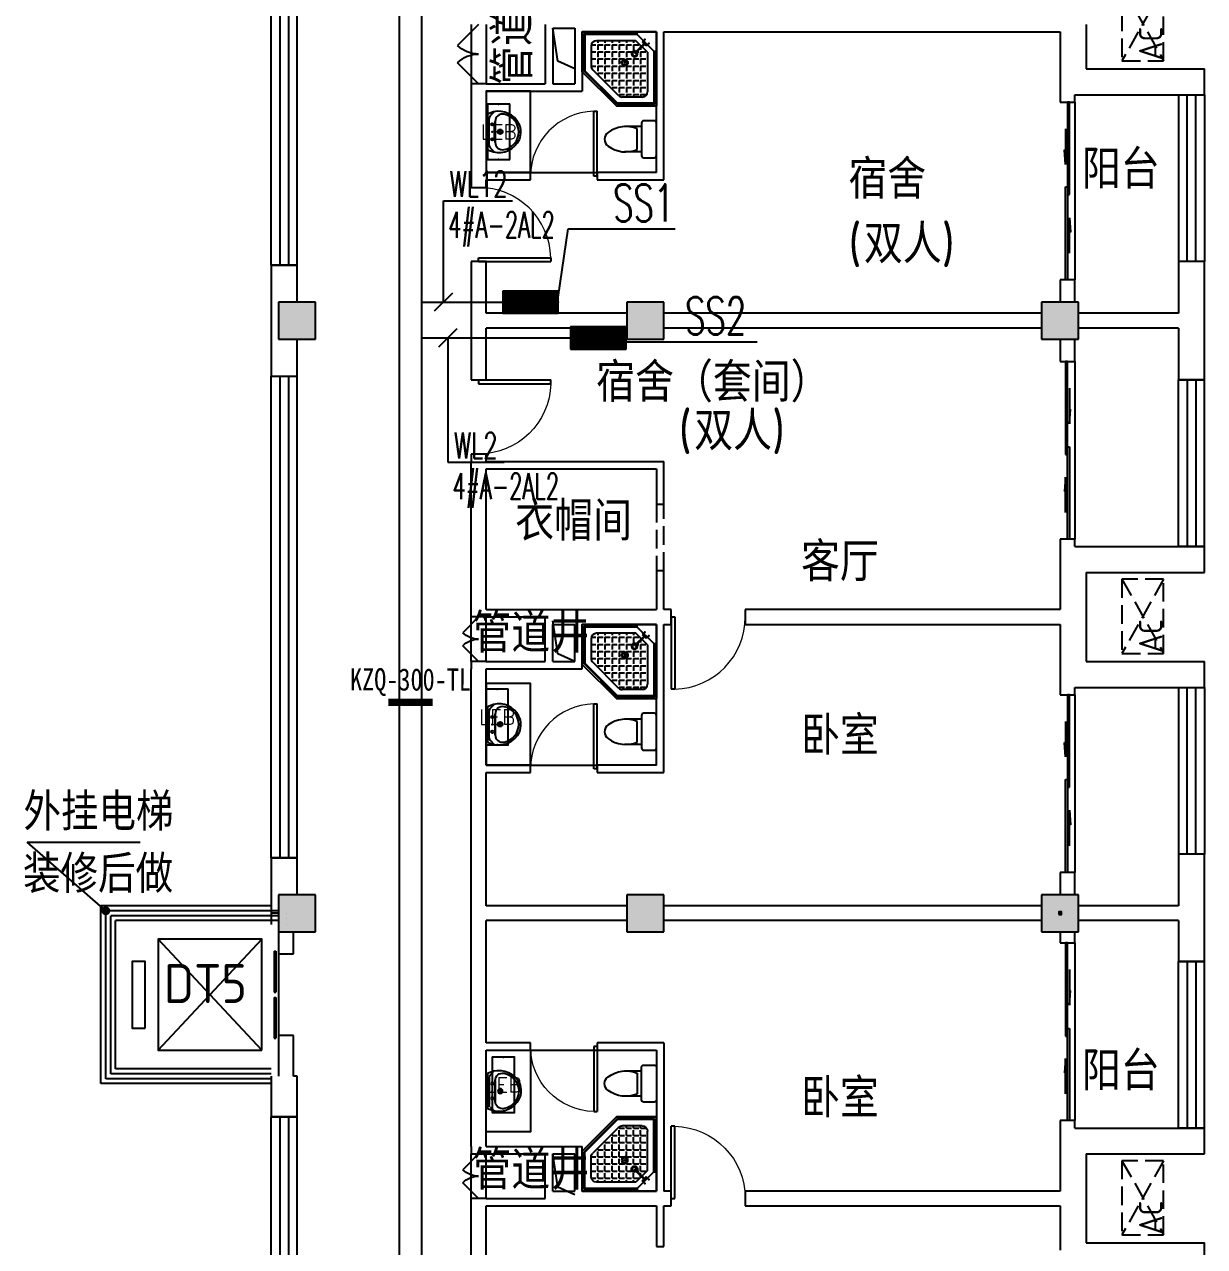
# Model space of a CAD drawing. Extents: x 1725663 to 4653551, y -550461 to 248782.
# Drawn here: x 2151519 to 2167450, y -232171 to -215671 of the extents above; entities that cross this region are included whole.
import ezdxf
from ezdxf.enums import TextEntityAlignment as Align

# ---------------------------------------------------------------- set-up
doc = ezdxf.new("R2010")
doc.units = 0
doc.header["$LTSCALE"] = 1000
doc.linetypes.add('DASH', pattern=[0.35, 0.25, -0.1])
for name, color, linetype in [('0-底图', 7, 'Continuous'), ('A-FLOR-EVTR', 51, 'Continuous'), ('CABLETRAY', 4, 'Continuous'), ('CLAYER', 7, 'Continuous'), ('COLUMN', 255, 'Continuous'), ('DIM-照明', 3, 'Continuous'), ('DIM-箱柜', 7, 'Continuous'), ('DIM_LEAD', 3, 'Continuous'), ('DOOR_FIRE', 4, 'Continuous'), ('EQUIP-箱柜', 3, 'Continuous'), ('PROMPT', 1, 'Continuous'), ('PUB_HATCH', 8, 'Continuous'), ('PUB_TEXT', 7, 'Continuous'), ('TEL_TEXT', 7, 'Continuous'), ('WALL', 2, 'Continuous'), ('WINDOW', 4, 'Continuous'), ('WIRE-照明', 6, 'Continuous'), ('抗震支吊架', 2, 'Continuous'), ('洁具', 213, 'Continuous'), ('空调外机', 211, 'Continuous')]:
    doc.layers.add(name, color=color, linetype=linetype)
doc.styles.add('_TCH_DIM', font='SIMPLEX', dxfattribs={"width": 0.8, "height": 5, "bigfont": 'HZTXT'})
doc.styles.add('_TEL_DIM', font='SIMPLEX', dxfattribs={"width": 0.8, "height": 3.5, "bigfont": 'HZTXT'})
doc.styles.add('kzcad', font='', dxfattribs={"width": 0.8})
doc.styles.get("Standard").update_dxf_attribs({"font": 'geniso.shx', "bigfont": 'hztxt.shx'})
doc.styles.get('kzcad').set_extended_font_data('SimSun')

# ---------------------------------------------------------------- blocks, each defined once
blk = doc.blocks.new('*X490')
at = {"color": 0}
for p, q in [((-250, 33), (-83, 200)), ((-250, 68), (-118, 200)), ((-250, 104), (-154, 200)), ((-250, 139), (-189, 200)), ((-250, 174), (-224, 200)), ((-247, 0), (-47, 200)), ((-212, 0), (-12, 200)), ((-177, 0), (23, 200)), ((-141, 0), (59, 200)), ((-106, 0), (94, 200)), ((-71, 0), (129, 200)), ((-35, 0), (165, 200)), ((0, 0), (200, 200)), ((35, 0), (235, 200)), ((71, 0), (250, 179)), ((106, 0), (250, 144)), ((141, 0), (250, 109)), ((177, 0), (250, 73)), ((212, 0), (250, 38)), ((247, 0), (250, 3))]:
    blk.add_line(p, q, dxfattribs=at)
blk = doc.blocks.new('$equip$00002943')
for p, q in [((-0.75, 0.6), (-0.75, 0)), ((0.75, 0.6), (-0.75, 0.6)), ((0.75, 0), (0.75, 0.6)), ((-0.75, 0), (0.75, 0))]:
    blk.add_line(p, q)
for points, const_width in [([(-0.75, 0.3), (0.75, 0.3)], 0.6), ([(-0.75, 0.6), (-0.75, 0), (0.75, 0), (0.75, 0.6), (-0.75, 0.6), (-0.75, 0)], 0.02)]:
    blk.add_lwpolyline(points, dxfattribs=dict(const_width=const_width))
for p in [(0, 0.6), (-0.75, 0.3), (0, 0), (0.75, 0.3)]:
    blk.add_point(p)
at = {"xscale": 0.00300000000061118, "yscale": 0.00300000000061118, "zscale": 0.00300000000061118}
blk.add_blockref('*X490', (0, 0), dxfattribs=at)
at = {"color": 7, "style": '_TEL_DIM', "flags": 1}
for tag in ['A', 'REMARK']:
    blk.add_attdef(tag, text='', height=0.00002, dxfattribs=at).set_placement((0, 0), align=Align.MIDDLE_CENTER)
blk = doc.blocks.new('$equip$00002908')
for p, q in [((0.75, 0.6), (-0.75, 0.6)), ((-0.75, 0.6), (-0.75, 0)), ((0.75, 0), (0.75, 0.6)), ((-0.75, 0), (0.75, 0))]:
    blk.add_line(p, q)
at = {"const_width": 0.04}
blk.add_lwpolyline([(-0.75, 0.6), (-0.75, 0), (0.75, 0), (0.75, 0.6), (-0.75, 0.6), (-0.75, 0)], dxfattribs=at)
for p in [(0, 0.6), (-0.75, 0.3), (0, 0), (0.75, 0.3)]:
    blk.add_point(p)
at = {"color": 7, "style": '_TEL_DIM'}
blk.add_attdef('$TEXT$', text='', height=0.4, dxfattribs=at).set_placement((0, 0.3), align=Align.MIDDLE_CENTER)
at = {"color": 7, "style": '_TEL_DIM', "flags": 1}
for tag in ['A', 'REMARK']:
    blk.add_attdef(tag, text='', height=0.00002, dxfattribs=at).set_placement((0, 0), align=Align.MIDDLE_CENTER)
blk = doc.blocks.new('1F平面-CAD导入_dwg_Drawing4_t3_dwg_$plan$00001613-474159-1F-927810-1F')
at = {"layer": '洁具'}
for p, q in [((-200, 170), (-430, 170)), ((-30, 250), (-170, 250)), ((-260, -140), (-260, 140)), ((-200, -170), (-200, -220)), ((-170, -250), (-30, -250))]:
    blk.add_line(p, q, dxfattribs=at)
for points in [[(-200, 220), (-200, 170), (-200, -170), (-430, -170)], [(0, -220), (0, 220)]]:
    blk.add_lwpolyline(points, dxfattribs=at)
for centre, radius, start, end in [((-413, -227), 398, 67.4505, 126.6381), ((-170, 220), 30, 90, 180), ((-30, 220), 30, 0, 90), ((-590, 0), 110, 123.4509, 236.5491), ((-413, 227), 398, 233.3619, 292.5495), ((-170, -220), 30, 180, 270), ((-30, -220), 30, 270, 0)]:
    blk.add_arc(centre, radius, start, end, dxfattribs=at)
blk = doc.blocks.new('$lvtry$00000169')
at = {"color": 0}
for p, q in [((259, -36), (259, 0)), ((259, -36), (36, -259)), ((276, -120), (120, -276)), ((144, -151), (291, -298)), ((151, -144), (298, -291)), ((259, -24), (976, -24)), ((259, -36), (964, -36)), ((270, -213), (270, -143)), ((276, -120), (808, -120)), ((366, -213), (366, -143)), ((462, -213), (462, -143)), ((558, -213), (558, -143)), ((655, -213), (655, -143)), ((751, -213), (751, -143)), ((847, -213), (847, -143)), ((964, -36), (976, -24)), ((964, -36), (964, -525)), ((976, -24), (976, -530)), ((36, -259), (0, -259)), ((24, -259), (24, -976)), ((36, -259), (36, -964)), ((120, -276), (120, -808)), ((120, -309), (147, -309)), ((173, -309), (173, -239)), ((173, -309), (243, -309)), ((183, -213), (205, -213)), ((220, -213), (243, -213)), ((270, -213), (340, -213)), ((270, -263), (270, -239)), ((334, -309), (340, -309)), ((366, -213), (436, -213)), ((366, -309), (366, -239)), ((366, -309), (436, -309)), ((462, -213), (532, -213)), ((462, -309), (462, -239)), ((462, -309), (532, -309)), ((558, -213), (628, -213)), ((558, -309), (558, -239)), ((558, -309), (628, -309)), ((655, -213), (725, -213)), ((655, -309), (655, -239)), ((655, -309), (725, -309)), ((751, -213), (821, -213)), ((751, -309), (751, -239)), ((751, -309), (821, -309)), ((847, -213), (880, -213)), ((847, -309), (847, -239)), ((847, -309), (880, -309)), ((880, -192), (880, -460)), ((120, -405), (147, -405)), ((173, -405), (173, -335)), ((173, -405), (243, -405)), ((173, -501), (173, -431)), ((270, -405), (270, -335)), ((270, -405), (340, -405)), ((270, -501), (270, -431)), ((366, -405), (366, -335)), ((366, -405), (379, -405)), ((366, -501), (366, -431)), ((462, -405), (462, -335)), ((462, -405), (532, -405)), ((462, -501), (462, -431)), ((558, -405), (558, -335)), ((558, -405), (628, -405)), ((558, -501), (558, -431)), ((655, -405), (655, -335)), ((655, -405), (725, -405)), ((655, -501), (655, -431)), ((751, -405), (751, -335)), ((751, -405), (821, -405)), ((751, -501), (751, -431)), ((847, -405), (847, -335)), ((847, -405), (880, -405)), ((847, -501), (847, -431)), ((120, -501), (147, -501)), ((120, -598), (147, -598)), ((173, -501), (243, -501)), ((173, -598), (173, -528)), ((173, -598), (243, -598)), ((173, -694), (173, -624)), ((270, -501), (340, -501)), ((270, -598), (270, -528)), ((270, -598), (340, -598)), ((270, -694), (270, -624)), ((366, -501), (436, -501)), ((366, -598), (366, -528)), ((366, -598), (436, -598)), ((366, -694), (366, -624)), ((462, -501), (532, -501)), ((462, -598), (462, -528)), ((462, -598), (532, -598)), ((462, -694), (462, -624)), ((859, -511), (511, -859)), ((964, -525), (525, -964)), ((976, -530), (530, -976)), ((558, -501), (628, -501)), ((558, -598), (558, -528)), ((558, -598), (628, -598)), ((558, -694), (558, -624)), ((655, -501), (725, -501)), ((655, -598), (655, -528)), ((655, -598), (725, -598)), ((655, -694), (655, -624)), ((751, -501), (821, -501)), ((751, -598), (751, -528)), ((751, -598), (773, -598)), ((847, -501), (867, -501)), ((964, -525), (976, -530)), ((120, -694), (147, -694)), ((120, -790), (147, -790)), ((173, -694), (243, -694)), ((173, -790), (173, -720)), ((173, -790), (243, -790)), ((173, -878), (173, -816)), ((270, -694), (340, -694)), ((270, -790), (270, -720)), ((270, -790), (340, -790)), ((270, -880), (270, -816)), ((366, -694), (436, -694)), ((366, -790), (366, -720)), ((366, -790), (436, -790)), ((366, -880), (366, -816)), ((462, -694), (532, -694)), ((462, -790), (462, -720)), ((462, -790), (532, -790)), ((462, -880), (462, -816)), ((558, -694), (628, -694)), ((558, -790), (558, -720)), ((558, -790), (580, -790)), ((655, -694), (676, -694)), ((36, -964), (24, -976)), ((24, -976), (530, -976)), ((36, -964), (525, -964)), ((192, -880), (460, -880)), ((525, -964), (530, -976))]:
    blk.add_line(p, q, dxfattribs=at)
blk.add_lwpolyline([(0, 0), (0, -1000), (540, -1000), (1000, -540), (1000, 0)], close=True)
for points in [[(0, 0), (0, -1000)], [(0, 0), (1000, 0)], [(1000, 0), (1000, -540)], [(136, -190), (148, -178), (132, -162), (121, -174)], [(190, -136), (178, -148), (162, -132), (174, -121)], [(1000, -540), (540, -1000)], [(0, -1000), (540, -1000)]]:
    blk.add_lwpolyline(points, close=True, dxfattribs=at)
for radius in [43.8, 31.1]:
    blk.add_circle((416, -428), radius, dxfattribs=at)
for centre, radius, start, end in [((808, -192), 72, 0, 90), ((296, -296), 40.6, 142.583, 128.4197), ((296, -296), 28.6, 145.828, 125.6599), ((808, -460), 72, 315, 0), ((192, -808), 72, 180, 270), ((460, -808), 72, 270, 315)]:
    blk.add_arc(centre, radius, start, end, dxfattribs=at)
for p in [(103, -156, 0), (156, -102, 0), (416, -428, 0)]:
    blk.add_point(p, dxfattribs=at)
blk = doc.blocks.new('$lvtry$00000178')
at = {"color": 0}
for p, q in [((-238, 0), (238, 0)), ((-214, -36), (-272, -91)), ((-180, -23), (180, -23)), ((-142, -105), (140, -105)), ((140, -105), (-142, -105)), ((216, -37), (268, -91))]:
    blk.add_line(p, q, dxfattribs=at)
blk.add_lwpolyline([(-104, -430, 0.224698), (110, -425, 0.348046), (269, -79), (239, 0), (-241, 0), (-271, -79, 0.356844)], format="xyb", close=True, dxfattribs=at)
for centre, radius in [((-100, -65), 16.3), ((1, -172), 31.6), ((100, -65), 16.3)]:
    blk.add_circle(centre, radius, dxfattribs=at)
at = {"color": 0, "lineweight": 13}
blk.add_circle((1, -172), 23, dxfattribs=at)
at = {"color": 0}
for centre, radius, start, end in [((-142, -205), 100, 90, 190.5602), ((-180, -73), 50, 90, 133.181), ((140, -205), 100, 349.4398, 90), ((180, -73), 50, 44.5607, 90), ((-1, -179), 243, 190.5602, 349.4398)]:
    blk.add_arc(centre, radius, start, end, dxfattribs=at)
for p in [(0, -65), (1, -172)]:
    blk.add_point(p, dxfattribs=at)
blk = doc.blocks.new('A$C70365C93')
at = {"layer": '洁具'}
blk.add_lwpolyline([(-1900, 2300), (-1900, 1700), (-800, 1700), (-800, 2300)], close=True, dxfattribs=at)
blk.add_blockref('$lvtry$00000178', (-1350, 2280), dxfattribs=at)
at = {"layer": '洁具', "rotation": 180}
blk.add_blockref('$lvtry$00000169', (0, 0), dxfattribs=at)
at = {"layer": '洁具', "extrusion": (0, 0, -1), "xscale": -1, "zscale": -1, "rotation": 90}
blk.add_blockref('1F平面-CAD导入_dwg_Drawing4_t3_dwg_$plan$00001613-474159-1F-927810-1F', (1450, 0), dxfattribs=at)
blk = doc.blocks.new('A$Cf5a72a1b')
at = {"layer": '空调外机', "linetype": 'DASH'}
for p, q in [((1000, 563), (0, 0)), ((1000, 0), (0, 563))]:
    blk.add_line(p, q, dxfattribs=at)
blk.add_lwpolyline([(1000, 563), (0, 563), (0, 0), (1000, 0)], close=True, dxfattribs=at)
at = {"layer": 'PUB_TEXT'}
blk.add_text('AC', height=315, dxfattribs=at).set_placement((5, 18))
blk = doc.blocks.new('$TCHSYS$WIN2D')
for p, q in [((-0.5, 0.5), (0.5, 0.5)), ((-0.5, 0.5), (-0.5, -0.5)), ((0.5, 0.5), (0.5, -0.5)), ((0.5, 0.1667), (-0.5, 0.1667)), ((0.5, -0.1667), (-0.5, -0.1667)), ((-0.5, -0.5), (0.5, -0.5))]:
    blk.add_line(p, q)
blk = doc.blocks.new('$DorLib2D$00000131')
at = {"color": 0, "linetype": 'Continuous'}
for p, q in [((0.15, 0.125), (0.2319, 0.1973)), ((0.2319, 0.1973), (0.2319, 0.125)), ((-0.5, 0.125), (-0.5, 0)), ((0.0192, 0.125), (-0.5, 0.125)), ((0.0192, 0), (0.0192, 0.125)), ((0.35, 0.125), (0.15, 0.125)), ((-0.5, 0), (0.0192, 0)), ((-0.024, 0), (0.5, 0)), ((-0.024, -0.125), (-0.024, 0)), ((0.5, 0), (0.5, -0.125)), ((-0.35, -0.125), (-0.15, -0.125)), ((-0.2319, -0.1973), (-0.2319, -0.125)), ((-0.15, -0.125), (-0.2319, -0.1973)), ((0.5, -0.125), (-0.024, -0.125))]:
    blk.add_line(p, q, dxfattribs=at)
blk = doc.blocks.new('$WINLIB2D$00000001')
at = {"color": 0}
for points in [[(-0.5, 0.5), (-0.5, -0.5)], [(-0.5, 0.5), (0.5, 0.5)], [(0.5, -0.5), (0.5, 0.5)], [(0.5, 0.1667), (-0.5, 0.1667)], [(0.5, -0.1667), (-0.5, -0.1667)], [(-0.5, -0.5), (0.5, -0.5)]]:
    blk.add_lwpolyline(points, dxfattribs=at)
blk = doc.blocks.new('$DorLib2D$00000116')
at = {"color": 0}
for p, q in [((-0.5, 0), (-0.146, 0.354)), ((0.5, 0), (0.146, 0.354))]:
    blk.add_line(p, q, dxfattribs=at)
for centre, start, end in [((-0.5, 0), 0, 45), ((0.5, 0), 135, 180)]:
    blk.add_arc(centre, 0.5, start, end, dxfattribs=at)
blk = doc.blocks.new('$DorLib2D$00000001')
for p, q in [((0.45, 0.975), (0.5, 0.975)), ((0.45, 0), (0.45, 0.975)), ((0.5, 0), (0.5, 0.975)), ((0.5, 0), (0.45, 0))]:
    blk.add_line(p, q)
at = {"lineweight": 13}
blk.add_arc((0.475, 0), 0.975, 91.4693, 180, dxfattribs=at)
blk = doc.blocks.new('$DORLIB2D$00000127')
at = {"color": 0}
for points in [[(-0.533, 0.795), (-0.533, 0.69)], [(-0.033, 0.795), (-0.533, 0.795)], [(-0.033, 0.795), (-0.033, 0.69)], [(0.533, 0.795), (0.033, 0.795)], [(0.033, 0.795), (0.033, 0.69)], [(0.533, 0.795), (0.533, 0.69)], [(-0.033, 0.69), (-0.533, 0.69)], [(0.533, 0.69), (0.033, 0.69)], [(0.5, 0.5), (-0.5, 0.5)]]:
    blk.add_lwpolyline(points, dxfattribs=at)
blk = doc.blocks.new('ghgd')
at = {"layer": 'PUB_HATCH'}
for points in [[(1591707, -138287.8), (1591707, -138787.8), (1592207, -138787.8), (1592207, -138287.8)], [(1596407, -138287.8), (1596407, -138787.8), (1596907, -138787.8), (1596907, -138287.8)], [(1602007, -138287.8), (1602007, -138787.8), (1602507, -138787.8), (1602507, -138287.8)], [(1591707, -146287.8), (1591707, -146787.8), (1592207, -146787.8), (1592207, -146287.8)], [(1596407, -146287.8), (1596407, -146787.8), (1596907, -146787.8), (1596907, -146287.8)], [(1602007, -146287.8), (1602007, -146787.8), (1602507, -146787.8), (1602507, -146287.8)]]:
    blk.add_hatch(color=256, dxfattribs=at).paths.add_polyline_path(points)
for points in [[(1595707, -135137.8), (1595476.7, -135034.2), (1595407, -134587.8)], [(1595707, -143137.8), (1595476.7, -143034.2), (1595407, -142587.8)], [(1595707, -150337.8), (1595476.7, -150234.2), (1595407, -149787.8)]]:
    blk.add_lwpolyline(points)
at = {"layer": 'A-FLOR-EVTR'}
for p, q in [((1591482, -148387.8), (1590082, -146887.8)), ((1590082, -148387.8), (1591482, -146887.8))]:
    blk.add_line(p, q, dxfattribs=at)
for points in [[(1591482, -148387.8), (1591482, -146887.8), (1590082, -146887.8), (1590082, -148387.8)], [(1589907, -148087.8), (1589907, -147187.8), (1589732, -147187.8), (1589732, -148087.8)]]:
    blk.add_lwpolyline(points, close=True, dxfattribs=at)
at = {"layer": 'COLUMN'}
for p, q in [((1591707, -138287.8), (1591707, -138787.8)), ((1592207, -138287.8), (1591707, -138287.8)), ((1592207, -138787.8), (1592207, -138287.8)), ((1596407, -138287.8), (1596407, -138787.8)), ((1596907, -138287.8), (1596407, -138287.8)), ((1596907, -138787.8), (1596907, -138287.8)), ((1602007, -138287.8), (1602007, -138787.8)), ((1602507, -138287.8), (1602007, -138287.8)), ((1602507, -138787.8), (1602507, -138287.8)), ((1591707, -138787.8), (1592207, -138787.8)), ((1596407, -138787.8), (1596907, -138787.8)), ((1602007, -138787.8), (1602507, -138787.8)), ((1591707, -146287.8), (1591707, -146787.8)), ((1592207, -146287.8), (1591707, -146287.8)), ((1592207, -146787.8), (1592207, -146287.8)), ((1596407, -146287.8), (1596407, -146787.8)), ((1596907, -146287.8), (1596407, -146287.8)), ((1596907, -146787.8), (1596907, -146287.8)), ((1602007, -146287.8), (1602007, -146787.8)), ((1602507, -146287.8), (1602007, -146287.8)), ((1602507, -146787.8), (1602507, -146287.8)), ((1591707, -146787.8), (1592207, -146787.8)), ((1596407, -146787.8), (1596907, -146787.8)), ((1602007, -146787.8), (1602507, -146787.8))]:
    blk.add_line(p, q, dxfattribs=at)
at = {"layer": 'DIM_LEAD'}
for p, q in [((1589373.7, -146504.4), (1588312.8, -145579.6)), ((1588312.8, -145579.6), (1589838.3, -145579.6))]:
    blk.add_line(p, q, dxfattribs=at)
at = {"layer": 'DIM_LEAD', "const_width": 60}
blk.add_lwpolyline([(1589396.3, -146524.1, 1), (1589351, -146484.7, 1)], format="xyb", close=True, dxfattribs=at)
at = {"layer": 'DOOR_FIRE'}
for p, q in [((1594307, -134537.8), (1594307, -135337.8)), ((1594507, -134537.8), (1594507, -135337.8)), ((1594307, -143137.8), (1594307, -142537.8)), ((1594507, -143137.8), (1594507, -142537.8)), ((1594307, -150387.8), (1594307, -149787.8)), ((1594507, -150387.8), (1594507, -149787.8))]:
    blk.add_line(p, q, dxfattribs=at)
at = {"layer": 'PROMPT'}
for p, q in [((1602238, -146556.8), (1602276, -146518.8)), ((1602238, -146518.8), (1602276, -146556.8))]:
    blk.add_line(p, q, dxfattribs=at)
blk.add_lwpolyline([(1602238, -146556.8), (1602276, -146556.8), (1602276, -146518.8), (1602238, -146518.8)], close=True, dxfattribs=at)
at = {"layer": 'WALL'}
for p, q in [((1595307, -134537.8), (1595307, -135337.8)), ((1595407, -134587.8), (1595407, -135337.8)), ((1595407, -134587.8), (1595707, -134587.8)), ((1595707, -134587.8), (1595707, -135337.8)), ((1595807, -134637.8), (1595807, -135437.8)), ((1595807, -134637.8), (1596807, -134637.8)), ((1596807, -136537.8), (1596807, -134637.8)), ((1596907, -136637.8), (1596907, -134637.8)), ((1596907, -134637.8), (1602257, -134637.8)), ((1602257, -134637.8), (1602257, -135237.8)), ((1602607, -134537.8), (1602607, -135137.8)), ((1602257, -135237.8), (1602257, -135587.8)), ((1602607, -135137.8), (1604207, -135137.8)), ((1604207, -135487.8), (1604207, -135137.8)), ((1594507, -135337.8), (1594307, -135337.8)), ((1594307, -135337.8), (1594307, -135437.8)), ((1594307, -135437.8), (1594307, -136637.8)), ((1594507, -135337.8), (1595307, -135337.8)), ((1594507, -135437.8), (1594507, -136537.8)), ((1594507, -135437.8), (1595307, -135437.8)), ((1595307, -135437.8), (1595807, -135437.8)), ((1595407, -135337.8), (1595707, -135337.8)), ((1602257, -135587.8), (1602457, -135587.8)), ((1602457, -135587.8), (1602457, -135487.8)), ((1602457, -135487.8), (1603857, -135487.8)), ((1603857, -135487.8), (1604207, -135487.8)), ((1595107, -136537.8), (1594507, -136537.8)), ((1595107, -136637.8), (1595107, -136537.8)), ((1596807, -136537.8), (1596007, -136537.8)), ((1596007, -136537.8), (1596007, -136637.8)), ((1594307, -136637.8), (1594307, -136737.8)), ((1594307, -136737.8), (1594507, -136737.8)), ((1594507, -136637.8), (1595107, -136637.8)), ((1594507, -136737.8), (1594507, -136637.8)), ((1596007, -136637.8), (1596907, -136637.8)), ((1594507, -137737.8), (1594307, -137737.8)), ((1594307, -137737.8), (1594307, -138537.8)), ((1594507, -138437.8), (1594507, -137737.8)), ((1604207, -137737.8), (1603857, -137737.8)), ((1603857, -137737.8), (1603857, -138437.8)), ((1604207, -138537.8), (1604207, -137737.8)), ((1591957, -137787.8), (1591607, -137787.8)), ((1591607, -137787.8), (1591607, -138537.8)), ((1591957, -138287.8), (1591957, -137787.8)), ((1602457, -137987.8), (1602257, -137987.8)), ((1602257, -137987.8), (1602257, -138287.8)), ((1602457, -138287.8), (1602457, -137987.8)), ((1591607, -138537.8), (1591607, -139287.8)), ((1594307, -138537.8), (1594307, -139337.8)), ((1596407, -138437.8), (1594507, -138437.8)), ((1602007, -138437.8), (1596907, -138437.8)), ((1603857, -138437.8), (1602507, -138437.8)), ((1604207, -139337.8), (1604207, -138537.8)), ((1596407, -138637.8), (1594507, -138637.8)), ((1594507, -139337.8), (1594507, -138637.8)), ((1602007, -138637.8), (1596907, -138637.8)), ((1603857, -138637.8), (1602507, -138637.8)), ((1603857, -138637.8), (1603857, -139337.8)), ((1591957, -139287.8), (1591957, -138787.8)), ((1602257, -138787.8), (1602257, -139087.8)), ((1602457, -139087.8), (1602457, -138787.8)), ((1602257, -139087.8), (1602457, -139087.8)), ((1591607, -139287.8), (1591957, -139287.8)), ((1594307, -139337.8), (1594507, -139337.8)), ((1603857, -139337.8), (1604207, -139337.8)), ((1594507, -140337.8), (1594307, -140337.8)), ((1594307, -140337.8), (1594307, -140437.8)), ((1594507, -140437.8), (1594507, -140337.8)), ((1594307, -142537.8), (1594307, -140437.8)), ((1594507, -140437.8), (1596907, -140437.8)), ((1594507, -142437.8), (1594507, -140537.8)), ((1594507, -140537.8), (1596807, -140537.8)), ((1596807, -140537.8), (1596807, -141012.8)), ((1596907, -141012.8), (1596907, -140437.8)), ((1596807, -141012.8), (1596907, -141012.8)), ((1602457, -141487.8), (1602257, -141487.8)), ((1602257, -141487.8), (1602257, -141837.8)), ((1602457, -141587.8), (1602457, -141487.8)), ((1602457, -141587.8), (1603857, -141587.8)), ((1604207, -141587.8), (1603857, -141587.8)), ((1604207, -141937.8), (1604207, -141587.8)), ((1602257, -141837.8), (1602257, -142437.8)), ((1596907, -141912.8), (1596807, -141912.8)), ((1596807, -141912.8), (1596807, -142437.8)), ((1596907, -142437.8), (1596907, -141912.8)), ((1602607, -141937.8), (1602607, -142537.8)), ((1602607, -141937.8), (1604207, -141937.8)), ((1594507, -142537.8), (1594307, -142537.8)), ((1594507, -142437.8), (1595307, -142437.8)), ((1594507, -142537.8), (1595307, -142537.8)), ((1595307, -142437.8), (1595707, -142437.8)), ((1595307, -143137.8), (1595307, -142537.8)), ((1595707, -142437.8), (1596807, -142437.8)), ((1597007, -142437.8), (1596907, -142437.8)), ((1597007, -142637.8), (1597007, -142437.8)), ((1602257, -142437.8), (1598007, -142437.8)), ((1598007, -142437.8), (1598007, -142637.8)), ((1602607, -142537.8), (1602607, -143137.8)), ((1595407, -143137.8), (1595407, -142637.8)), ((1595407, -142637.8), (1595707, -142637.8)), ((1595707, -143137.8), (1595707, -142637.8)), ((1595807, -142637.8), (1596807, -142637.8)), ((1595807, -143237.8), (1595807, -142637.8)), ((1596807, -144537.8), (1596807, -142637.8)), ((1596907, -144637.8), (1596907, -142637.8)), ((1596907, -142637.8), (1597007, -142637.8)), ((1598007, -142637.8), (1602257, -142637.8)), ((1602257, -142637.8), (1602257, -143237.8)), ((1594507, -143137.8), (1594307, -143137.8)), ((1594307, -143137.8), (1594307, -143237.8)), ((1594507, -143137.8), (1595307, -143137.8)), ((1595407, -143137.8), (1595707, -143137.8)), ((1602607, -143137.8), (1604207, -143137.8)), ((1604207, -143487.8), (1604207, -143137.8)), ((1594307, -144637.8), (1594307, -143237.8)), ((1594507, -144537.8), (1594507, -143237.8)), ((1594507, -143237.8), (1595307, -143237.8)), ((1595307, -143237.8), (1595807, -143237.8)), ((1602257, -143237.8), (1602257, -143587.8)), ((1602457, -143587.8), (1602457, -143487.8)), ((1602457, -143487.8), (1603857, -143487.8)), ((1603857, -143487.8), (1604207, -143487.8)), ((1602257, -143587.8), (1602457, -143587.8)), ((1595107, -144537.8), (1594507, -144537.8)), ((1595107, -144637.8), (1595107, -144537.8)), ((1596807, -144537.8), (1596007, -144537.8)), ((1596007, -144537.8), (1596007, -144637.8)), ((1594307, -146537.8), (1594307, -144637.8)), ((1594507, -144637.8), (1595107, -144637.8)), ((1594507, -146437.8), (1594507, -144637.8)), ((1596007, -144637.8), (1596907, -144637.8)), ((1591957, -145787.8), (1591607, -145787.8)), ((1591607, -145787.8), (1591607, -146537.8)), ((1591957, -146287.8), (1591957, -145787.8)), ((1604207, -145737.8), (1603857, -145737.8)), ((1603857, -145737.8), (1603857, -146437.8)), ((1604207, -146537.8), (1604207, -145737.8)), ((1602457, -145987.8), (1602257, -145987.8)), ((1602257, -145987.8), (1602257, -146287.8)), ((1602457, -146287.8), (1602457, -145987.8)), ((1589307, -148837.8), (1589307, -146437.8)), ((1591607, -146437.8), (1589307, -146437.8)), ((1589373.7, -148771.1), (1589373.7, -146504.4)), ((1591707, -146504.4), (1589373.7, -146504.4)), ((1596407, -146437.8), (1594507, -146437.8)), ((1602007, -146437.8), (1596907, -146437.8)), ((1603857, -146437.8), (1602507, -146437.8)), ((1589440.3, -148704.4), (1589440.3, -146571.1)), ((1591707, -146571.1), (1589440.3, -146571.1)), ((1589507, -148637.8), (1589507, -146637.8)), ((1591707, -146637.8), (1589507, -146637.8)), ((1591607, -146537.8), (1591607, -146687.8)), ((1591707, -146537.8), (1591607, -146537.8)), ((1591807, -146537.8), (1591807, -146537.8)), ((1591807, -146612.8), (1591807, -146612.8)), ((1594307, -148287.8), (1594307, -146537.8)), ((1596407, -146637.8), (1594507, -146637.8)), ((1594507, -148287.8), (1594507, -146637.8)), ((1602007, -146637.8), (1596907, -146637.8)), ((1602232, -146537.8), (1602232, -146537.8)), ((1602244.5, -146537.8), (1602244.5, -146537.8)), ((1602257, -146537.8), (1602257, -146537.8)), ((1603857, -146637.8), (1602507, -146637.8)), ((1603857, -146637.8), (1603857, -147187.8)), ((1604207, -147187.8), (1604207, -146537.8)), ((1591707, -146787.8), (1591707, -147087.8)), ((1591807, -146687.8), (1591807, -146687.8)), ((1591907, -147087.8), (1591907, -146787.8)), ((1602257, -146787.8), (1602257, -146937.8)), ((1602457, -146937.8), (1602457, -146787.8)), ((1602257, -146937.8), (1602457, -146937.8)), ((1591707, -147087.8), (1591907, -147087.8)), ((1603857, -147187.8), (1604207, -147187.8)), ((1591907, -148187.8), (1591707, -148187.8)), ((1591707, -148187.8), (1591707, -148737.8)), ((1591907, -148737.8), (1591907, -148187.8)), ((1594307, -149687.8), (1594307, -148287.8)), ((1595107, -148287.8), (1594507, -148287.8)), ((1595107, -148387.8), (1595107, -148287.8)), ((1596907, -148287.8), (1596007, -148287.8)), ((1596007, -148287.8), (1596007, -148387.8)), ((1596907, -148287.8), (1596907, -150287.8)), ((1594507, -149687.8), (1594507, -148387.8)), ((1594507, -148387.8), (1595107, -148387.8)), ((1596007, -148387.8), (1596807, -148387.8)), ((1596807, -148387.8), (1596807, -150287.8)), ((1591607, -148637.8), (1589507, -148637.8)), ((1591607, -148771.1), (1589373.7, -148771.1)), ((1591607, -148704.4), (1589440.3, -148704.4)), ((1591607, -148737.8), (1591607, -149287.8)), ((1591957, -148737.8), (1591907, -148737.8)), ((1591957, -149287.8), (1591957, -148737.8)), ((1591607, -148837.8), (1589307, -148837.8)), ((1591607, -149287.8), (1591957, -149287.8)), ((1602457, -149337.8), (1602257, -149337.8)), ((1602257, -149337.8), (1602257, -149687.8)), ((1602457, -149437.8), (1602457, -149337.8)), ((1602457, -149437.8), (1603857, -149437.8)), ((1604207, -149437.8), (1603857, -149437.8)), ((1604207, -149787.8), (1604207, -149437.8)), ((1594307, -149687.8), (1594307, -149787.8)), ((1594307, -149787.8), (1594507, -149787.8)), ((1594507, -149687.8), (1595307, -149687.8)), ((1594507, -149787.8), (1595307, -149787.8)), ((1595307, -149687.8), (1595807, -149687.8)), ((1595307, -150387.8), (1595307, -149787.8)), ((1595407, -150287.8), (1595407, -149787.8)), ((1595407, -149787.8), (1595707, -149787.8)), ((1595707, -150287.8), (1595707, -149787.8)), ((1595807, -150287.8), (1595807, -149687.8)), ((1602257, -149687.8), (1602257, -150287.8)), ((1602607, -149787.8), (1602607, -150387.8)), ((1602607, -149787.8), (1604207, -149787.8)), ((1595407, -150287.8), (1595707, -150287.8)), ((1595807, -150287.8), (1596807, -150287.8)), ((1597007, -150287.8), (1596907, -150287.8)), ((1597007, -150487.8), (1597007, -150287.8)), ((1602257, -150287.8), (1598007, -150287.8)), ((1598007, -150287.8), (1598007, -150487.8)), ((1594507, -150387.8), (1594307, -150387.8)), ((1594307, -152487.8), (1594307, -150387.8)), ((1594507, -150387.8), (1595307, -150387.8)), ((1602607, -150387.8), (1602607, -150987.8)), ((1594507, -150487.8), (1595307, -150487.8)), ((1594507, -152387.8), (1594507, -150487.8)), ((1595307, -150487.8), (1595707, -150487.8)), ((1595707, -150487.8), (1596807, -150487.8)), ((1596807, -150487.8), (1596807, -151037.8)), ((1596907, -151037.8), (1596907, -150487.8)), ((1596907, -150487.8), (1597007, -150487.8)), ((1598007, -150487.8), (1602257, -150487.8)), ((1602257, -150487.8), (1602257, -151087.8)), ((1596807, -151037.8), (1596907, -151037.8)), ((1602607, -150987.8), (1604207, -150987.8)), ((1604207, -151337.8), (1604207, -150987.8))]:
    blk.add_line(p, q, dxfattribs=at)
at = {"layer": 'WINDOW'}
for p, q in [((1602457, -135587.8), (1602457, -137987.8)), ((1595107, -136537.8), (1596007, -136537.8)), ((1602457, -139087.8), (1602457, -141487.8)), ((1602457, -143587.8), (1602457, -145987.8)), ((1595107, -144537.8), (1596007, -144537.8)), ((1602457, -146937.8), (1602457, -149337.8)), ((1595107, -148387.8), (1596007, -148387.8))]:
    blk.add_line(p, q, dxfattribs=at)
at = {"layer": 'WINDOW', "linetype": 'DASH'}
for p, q in [((1596807, -141012.8), (1596807, -141912.8)), ((1596907, -141912.8), (1596907, -141012.8))]:
    blk.add_line(p, q, dxfattribs=at)
for name, p, rotation in [('A$Cf5a72a1b', (1603655.1, -135029), 90), ('A$C70365C93', (1596807, -134637.8), 89.99999999999997), ('A$Cf5a72a1b', (1603655.1, -143029), 90), ('A$C70365C93', (1596807, -142637.8), 89.99999999999997), ('A$Cf5a72a1b', (1603655.1, -150879), 90)]:
    blk.add_blockref(name, p, dxfattribs=dict(rotation=rotation))
at = {"xscale": -1, "rotation": 89.99999999992463}
blk.add_blockref('A$C70365C93', (1596807, -150287.8), dxfattribs=at)
at = {"layer": 'DOOR_FIRE', "zscale": 200}
for p, xscale, yscale, rotation in [((1594407, -134937.8), 800, -800, 269.9999999999852), ((1594407, -142837.8), -600, 600, 90), ((1594407, -150087.8), -600, 600, 90)]:
    blk.add_blockref('$DorLib2D$00000116', p, dxfattribs=dict(at, xscale=xscale, yscale=yscale, rotation=rotation))
at = {"layer": 'WINDOW'}
for name, p, xscale, yscale, zscale, rotation in [('$TCHSYS$WIN2D', (1591782, -134537.8), -6500, -350, -6500, 269.9999999999716), ('$DorLib2D$00000131', (1602357, -136787.8), 2400, 200, 2400, 270), ('$WINLIB2D$00000001', (1604032, -136612.8), -2249.999999993481, 350, -2249.999999993481, 90), ('$DorLib2D$00000001', (1594407, -137237.8), -1000, -1000, -1000, 90), ('$DorLib2D$00000131', (1602357, -140287.8), -2400, 200, -2400, 270), ('$TCHSYS$WIN2D', (1591782, -142537.8), -6500, -350, -6500, 269.9999999999716), ('$DorLib2D$00000001', (1594407, -139837.8), 1000, -1000, 1000, 90.000000000007), ('$WINLIB2D$00000001', (1604032, -140462.8), 2249.999999993481, 350, 2249.999999993481, 90), ('$DorLib2D$00000001', (1597507, -142537.8), -1000, -1000, -1000, 359.9999999999442), ('$WINLIB2D$00000001', (1604032, -144612.8), -2249.999999993481, 350, -2249.999999993481, 90), ('$DorLib2D$00000131', (1602357, -144787.8), 2400, 200, 2400, 270), ('$DorLib2D$00000131', (1602357, -148137.8), -2400, 200, -2400, 270), ('$DORLIB2D$00000127', (1591807, -147637.8), 1100, 200, 1100, 90.00000000085898), ('$WINLIB2D$00000001', (1604032, -148312.8), 2249.999999993481, 350, 2249.999999993481, 90), ('$TCHSYS$WIN2D', (1591782, -151287.8), 4000, -350, 4000, 90), ('$DorLib2D$00000001', (1597507, -150387.8), -1000, 1000, -1000, 359.9999999999442)]:
    blk.add_blockref(name, p, dxfattribs=dict(at, xscale=xscale, yscale=yscale, zscale=zscale, rotation=rotation))
at = {"layer": 'WINDOW', "xscale": 900, "zscale": 900}
for p, yscale in [((1595557, -136587.8), 900), ((1595557, -144587.8), 900), ((1595557, -148337.8), -900)]:
    blk.add_blockref('$DorLib2D$00000001', p, dxfattribs=dict(at, yscale=yscale))
at = {"layer": 'CLAYER'}
blk.add_text('管道井', height=525, rotation=90, dxfattribs=at).set_placement((1595132.2, -135355.6))
for p in [(1594324.1, -143017.5), (1594324.1, -150267.5)]:
    blk.add_text('管道井', height=525, dxfattribs=at).set_placement(p)
at = {"layer": 'PUB_TEXT'}
for s, p in [('阳台', (1602551.7, -136755.5)), ('宿舍', (1599399.2, -136891.1)), ('(', (1599399.2, -137763.2)), ('双人', (1599609.2, -137763.2)), (')', (1600659.2, -137763.2)), ('宿舍（套间）', (1595994.1, -139632.7)), ('(', (1597107.9, -140287.2)), ('双人', (1597317.9, -140287.2)), (')', (1598367.9, -140287.2)), ('衣帽间', (1594901.7, -141507.3)), ('客厅', (1598759.8, -142056)), ('卧室', (1598759.8, -144402.4)), ('DT5', (1590158, -147748.8)), ('阳台', (1602551.7, -148930)), ('卧室', (1598759.8, -149295.7))]:
    blk.add_text(s, height=525, dxfattribs=at).set_placement(p)
at = {"layer": 'PUB_TEXT', "color": 7, "style": '_TCH_DIM'}
for s, p in [('外挂电梯', (1588262.2, -145422.1)), ('装修后做', (1588256.6, -146262.1))]:
    blk.add_text(s, height=506.38, dxfattribs=at).set_placement(p)

msp = doc.modelspace()

# ---------------------------------------------------------------- linework, layer by layer
at = {"layer": 'CABLETRAY'}
for p, q in [((2156580, -236806), (2156580, -178248)), ((2156580, -236806), (2156580, -178248)), ((2156880, -178248), (2156880, -236806)), ((2156880, -178248), (2156880, -236806))]:
    msp.add_line(p, q, dxfattribs=at)
at = {"layer": 'DIM-照明'}
for p, q in [((2157298, -219297), (2157051, -219544)), ((2157298, -219297), (2157051, -219544)), ((2157357, -219780), (2157109, -220028)), ((2157357, -219780), (2157109, -220028))]:
    msp.add_line(p, q, dxfattribs=at)
for points in [[(2157175, -219421), (2157175, -218050)], [(2157175, -218050), (2158107, -218050)], [(2157175, -219421), (2157175, -218050)], [(2157175, -218050), (2158107, -218050)], [(2157233, -219904), (2157233, -221580)], [(2157233, -219904), (2157233, -221580)], [(2157233, -221580), (2157995, -221580)], [(2157233, -221580), (2157995, -221580)]]:
    msp.add_lwpolyline(points, dxfattribs=at)
at = {"layer": 'DIM-箱柜'}
for p, q in [((2158725, -219355), (2158859, -218430)), ((2158859, -218430), (2160302, -218430)), ((2159543, -219955), (2160329, -219955)), ((2159543, -219955), (2160329, -219955)), ((2160329, -219955), (2161412, -219955)), ((2160329, -219955), (2161412, -219955))]:
    msp.add_line(p, q, dxfattribs=at)
at = {"layer": 'WIRE-照明'}
for p, q in [((2156880, -219421), (2157975, -219421)), ((2156880, -219904), (2158892, -219904))]:
    msp.add_line(p, q, dxfattribs=at)
at = {"layer": '抗震支吊架', "color": 2, "const_width": 100}
msp.add_lwpolyline([(2156430, -224824), (2157030, -224824)], dxfattribs=at)

# ---------------------------------------------------------------- block references
at = {"layer": '0-底图'}
msp.add_blockref('ghgd', (563243, -81133), dxfattribs=at)
at = {"layer": 'EQUIP-箱柜'}
ref = msp.add_blockref('$equip$00002908', (2157770, -217121), dxfattribs=dict(at, xscale=500, yscale=500, zscale=500, rotation=270))
ref.add_attrib('$TEXT$', 'LEB', dxfattribs={"layer": '0', "color": 7, "height": 200, "style": '_TEL_DIM'}).set_placement((2157920, -217121), align=Align.MIDDLE_CENTER)
at = {"layer": 'EQUIP-箱柜', "xscale": 500, "yscale": 500, "zscale": 500}
msp.add_blockref('$equip$00002943', (2158350, -219571), dxfattribs=at)
at = {"layer": 'EQUIP-箱柜', "xscale": 500, "yscale": 500, "zscale": 500, "rotation": 180}
msp.add_blockref('$equip$00002943', (2159267, -219754), dxfattribs=at)
at = {"layer": 'EQUIP-箱柜'}
ref = msp.add_blockref('$equip$00002908', (2157750, -225022), dxfattribs=dict(at, xscale=500, yscale=500, zscale=500, rotation=270))
ref.add_attrib('$TEXT$', 'LEB', dxfattribs={"layer": '0', "color": 7, "height": 200, "style": '_TEL_DIM'}).set_placement((2157900, -225022), align=Align.MIDDLE_CENTER)
ref = msp.add_blockref('$equip$00002908', (2157835, -229987), dxfattribs=dict(at, xscale=500, yscale=500, zscale=500, rotation=270))
ref.add_attrib('$TEXT$', 'LEB', dxfattribs={"layer": '0', "color": 7, "height": 200, "style": '_TEL_DIM'}).set_placement((2157985, -229987), align=Align.MIDDLE_CENTER)

# ---------------------------------------------------------------- texts
at = {"layer": 'DIM-照明', "color": 7, "style": '_TEL_DIM', "width": 0.64}
for s, p in [('WL12', (2157262, -218000)), ('WL12', (2157262, -218000)), ('WL2', (2157320, -221530)), ('WL2', (2157320, -221530))]:
    msp.add_text(s, height=350, dxfattribs=at).set_placement(p)
at = {"layer": 'DIM-箱柜', "color": 7, "style": '_TEL_DIM', "width": 0.64}
for s, p in [('SS1', (2159467, -218330)), ('SS1', (2159467, -218330)), ('SS2', (2160439, -219855)), ('SS2', (2160439, -219855))]:
    msp.add_text(s, height=500, dxfattribs=at).set_placement(p)
at = {"layer": 'TEL_TEXT', "style": '_TEL_DIM', "width": 0.6}
for p in [(2157239, -218550), (2157297, -222079)]:
    msp.add_text('4#A-2AL2', height=350, dxfattribs=at).set_placement(p)
at = {"layer": '抗震支吊架', "color": 2, "style": 'kzcad', "width": 0.8}
msp.add_text('KZQ-300-TL', height=300, rotation=359.8854, dxfattribs=at).set_placement((2156730, -224664), align=Align.CENTER)

doc.saveas('drawing.dxf')
